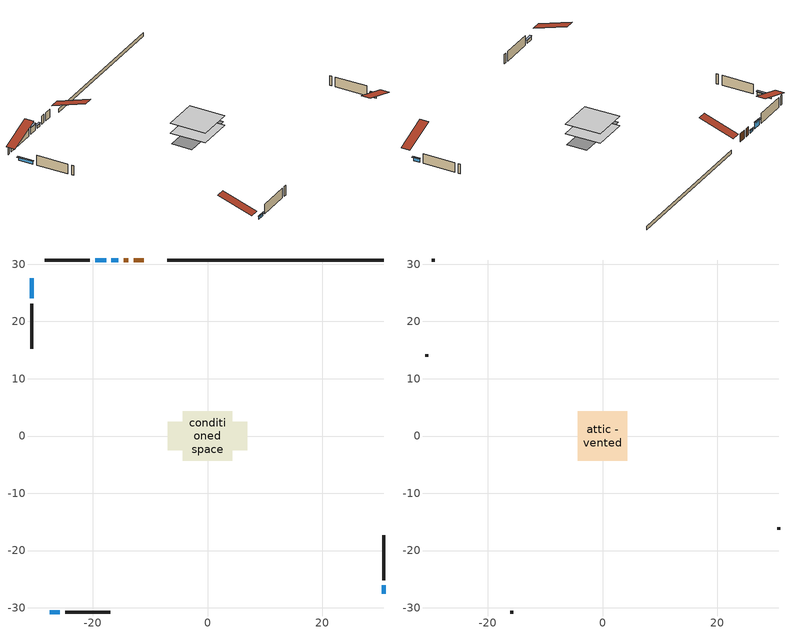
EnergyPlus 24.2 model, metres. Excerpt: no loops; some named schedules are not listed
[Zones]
conditioned space
 floor adiabatic (Floor2 construction): -4.17,-4.17 -4.17,4.17 4.17,4.17 4.17,-4.17 z0.91
 floor adiabatic (AdiabaticFloorConstruction): -4.34,-4.34 -4.34,4.34 4.34,4.34 4.34,-4.34 z0.91
 floor foundation (Slab1 construction): -6.95,-2.5 -6.95,2.5 6.95,2.5 6.95,-2.5 z0
 wall outside (AdiabaticWallConstruction 1): -11.15,30.73 -12.87,30.73 / -13.8,30.73 -14.66,30.73 z0.91:2.94
 wall outside (AdiabaticWallConstruction): 30.73,-27.57 30.73,-26.07 z0.91:1.77; -15.58,30.73 -16.78,30.73 z0.91:1.5; -17.71,30.73 -19.62,30.73 z0.91:2.41; -27.57,-30.73 -25.79,-30.73 / -30.73,27.57 -30.73,24.01 z0.91:1.62
 wall outside (Wall1 construction): -20.54,30.73 -28.4,30.73 / -24.86,-30.73 -17.01,-30.73 / -30.73,23.08 -30.73,15.23 / 30.73,-25.14 30.73,-17.29 z0.91:3.35
 wall foundation (FoundationWall1 construction): 30.73,30.73 -7.07,30.73 z0:0.91
 window (WindowConstruction): 30.73,-27.57 30.73,-26.07 z0.91:1.77
 window (WindowConstruction 1): -15.59,30.73 -16.78,30.73 z0.91:1.5
 window (WindowConstruction 2): -17.71,30.73 -19.62,30.73 z0.91:2.41
 window (WindowConstruction 3): -27.57,-30.73 -25.79,-30.73 z0.91:1.62
 window (WindowConstruction 4): -30.73,27.57 -30.73,24.01 z0.91:1.62
 door (Door): -11.15,30.73 -12.87,30.73 z0.91:2.94
 door (Door 1): -13.8,30.73 -14.66,30.73 z0.91:2.94
 ceiling adiabatic (AdiabaticFloorConstruction): 4.34,-4.34 4.34,4.34 -4.34,4.34 -4.34,-4.34 z0.91
attic - vented
 floor to conditioned space (Floor1 construction Reversed): -4.34,-4.34 -4.34,4.34 4.34,4.34 4.34,-4.34 z3.35
 wall outside (Wall2 construction): -29.33,30.73 -29.8,30.73 / -16.08,-30.73 -15.61,-30.73 / -30.73,14.3 -30.73,13.83 / 30.73,-16.36 30.73,-15.89 z0.91:3.35
 roof outside (Roof1 construction): -10.22,30.73,3.35 -10.22,22.27,6.17 -8,22.27,6.17 -8,30.73,3.35; -28.5,-30.73,3.35 -28.5,-22.27,6.17 -30.73,-22.27,6.17 -30.73,-30.73,3.35; -30.73,28.5,3.35 -22.27,28.5,6.17 -22.27,30.73,6.17 -30.73,30.73,3.35; 30.73,-28.5,3.35 22.27,-28.5,6.17 22.27,-30.73,6.17 30.73,-30.73,3.35
shading: 30.73,-25.87 30.73,-27.77 31.14,-27.77 31.14,-25.87 z1.97; -16.98,30.73 -15.39,30.73 -15.39,31.14 -16.98,31.14 z1.7; -19.82,30.73 -17.51,30.73 -17.51,31.14 -19.82,31.14 z2.61; -25.59,-30.73 -27.77,-30.73 -27.77,-31.14 -25.59,-31.14 z1.82; -30.73,23.81 -30.73,27.77 -31.14,27.77 -31.14,23.81 z1.82
[Building]
Building 1: Terrain=Suburbs
[Site:Location]
Toronto City Centre_ON: Latitude {deg}=43.63; Longitude {deg}=-79.39; Time Zone {hr}=-5; Elevation {m}=77; Keep Site Location Information=Yes
[Site:GroundTemperature:Shallow]
5.01852, 3.26908, 3.12898, 3.95918, 7.29196, 10.6092, 13.4851, 15.3069, 15.4617, 13.9799, 11.1774, 7.9619
[Site:WaterMainsTemperature]
Calculation Method=Schedule; Temperature Schedule=mains temperature schedule
[Material] Roughness=Rough; Thermal Absorptance=0.9
Name | Thickness {m} | Conductivity {W/m-K} | Density {kg/m3} | Specific Heat {J/kg-K} | Solar Absorptance | Visible Absorptance
asphalt or fiberglass shingles | 0.00635 | 0.162714 | 1121.4 | 1465.45 | 0.4 | 0.4
ceiling loosefill ins | 0.169333 | 0.0480833 | 16.02 | 1046.75 | 0.7 | 0.7
ceiling stud and cavity | 0.1397 | 0.86233 | 65.682 | 1177.47 | 0.7 | 0.7
concrete 4.0 in. | 0.1016 | 1.803125 | 2242.8 | 837.4 | 0.7 | 0.7
concrete 8.0 in. | 0.2032 | 1.803125 | 2242.8 | 837.4 | 0.7 | 0.7
door material | 0.04445 | 0.188738 | 512.64 | 1214.23 | 0.7 | 0.7
door material 1 | 0.04445 | 0.053851 | 512.64 | 1214.23 | 0.7 | 0.7
exterior vertical ins | 0.0287581 | 0.029427 | 32.04 | 1214.23 | 0.7 | 0.7
floor covering | 0.0127 | 9.015625 | 54.468 | 1339.84 | 0.6 | 0.6
floor covering 1 | 0.0127 | 0.0433444 | 54.468 | 1339.84 | 0.6 | 0.6
floor rigid ins; wall rigid ins | 0.512978 | 0.029427 | 32.04 | 1214.23 | 0.7 | 0.7
floor stud and cavity | 0.0889 | 0.340671 | 50.32683 | 1063.81 | 0.7 | 0.7
floor stud and cavity 1 | 0.1397 | 1.75129 | 37.0049 | 1207.88 | 0.7 | 0.7
furniture material conditioned space 1 | 0.1524 | 0.115458 | 640.8 | 1214.23 | 0.6 | 0.6
gypsum board | 0.0127 | 0.160291 | 801 | 837.4 | 0.6 | 0.6
gypsum board 1 | 0.0127 | 0.160291 | 801 | 837.4 | 0.7 | 0.7
osb sheathing 0.5 in. | 0.0127 | 0.115458 | 512.64 | 1214.23 | 0.7 | 0.7
osb sheathing 0.75 in. | 0.01905 | 0.115458 | 512.64 | 1214.23 | 0.7 | 0.7
wall stud and cavity | 0.1397 | 0.0878609 | 139.0536 | 1170.24 | 0.7 | 0.7
wall stud and cavity 1 | 0.0889 | 6.9971 | 50.32683 | 1063.81 | 0.6 | 0.6
wall stud and cavity 2 | 0.0889 | 0.380278 | 52.3479 | 1209.89 | 0.7 | 0.7
wall stud and cavity 3 | 0.0889 | 0.391764 | 83.0341 | 1211.67 | 0.7 | 0.7
wood siding | 0.0254 | 0.102417 | 544.68 | 1172.36 | 0.4 | 0.4
wood siding 1 | 0.00254 | 0.102417 | 544.68 | 1172.36 | 0.4 | 0.4
wood siding 2; wood siding 3 | 0.0254 | 0.102417 | 544.68 | 1172.36 | 0.7 | 0.7
[WindowMaterial:SimpleGlazingSystem]
Name | U-Factor {W/m2-K} | Solar Heat Gain Coefficient
WindowMaterial | 2.98322 | 0.56
WindowMaterial 1 | 3.02297 | 0.49
WindowMaterial 2 | 2.94007 | 0.62
WindowMaterial 3 | 3.03546 | 0.48
[Construction]
AdiabaticFloorConstruction: floor stud and cavity 1, floor rigid ins, osb sheathing 0.75 in., floor covering 1
AdiabaticWallConstruction: wood siding 2, wall rigid ins, wall stud and cavity 2, gypsum board
AdiabaticWallConstruction 1: wood siding 3, wall rigid ins, wall stud and cavity 2, gypsum board
Door: door material
Door 1: door material 1
Floor1 construction Reversed: gypsum board, ceiling stud and cavity, ceiling loosefill ins
Floor2 construction: floor stud and cavity, floor covering
FoundationWall1 construction: concrete 8.0 in., gypsum board 1
furniture construction conditioned space 1: furniture material conditioned space 1
PartitionWallConstruction: gypsum board, wall stud and cavity 3, gypsum board
Roof1 construction: asphalt or fiberglass shingles
Slab1 construction: concrete 4.0 in.
Wall1 construction: wood siding, osb sheathing 0.5 in., wall stud and cavity, gypsum board
Wall2 construction: wood siding 1, wall stud and cavity 1
WindowConstruction: WindowMaterial
WindowConstruction 1: WindowMaterial 1
WindowConstruction 2: WindowMaterial 2
WindowConstruction 3; WindowConstruction 4: WindowMaterial 3
[Zone] Multiplier=1; Part of Total Floor Area=Yes
Name | Volume {m3}
attic - vented | 34.4657
conditioned space | 174.5
[Space]
Name | Zone | Volume {m3}
attic - vented 1 | attic - vented | 34.4657
conditioned space 1 | conditioned space | 174.5
[ZoneInfiltration:EffectiveLeakageArea]
infil attic - vented 1: Zone or Space=attic - vented 1; Schedule=Always On Discrete; Effective Air Leakage Area {cm2}=3172.21; Stack Coefficient=0.000365526; Wind Coefficient=1.29175e-05
[ZoneMixing]
whole house fan mix: Zone or Space=attic - vented; Schedule=Always On Continuous; Design Flow Rate Calculation Method=Flow/Zone; Design Flow Rate {m3/s}=0; Source Zone or Space=conditioned space
[SurfaceProperty:ExposedFoundationPerimeter]
Slab1: Exposed Perimeter Calculation Method=TotalExposedPerimeter; Total Exposed Perimeter {m}=37.795
[InternalMass] Zone or ZoneList=conditioned space; Space or SpaceList=conditioned space 1
Name | Construction | Surface Area {m2}
furniture mass conditioned space 1 | furniture construction conditioned space 1 | 85.7119
partition wall mass | PartitionWallConstruction | 144.79
[Lights]
interior lighting: Zone or ZoneList or Space or SpaceList=conditioned space 1; Schedule=interior lighting schedule; Design Level Calculation Method=LightingLevel; Lighting Level {W}=343.2; Return Air Fraction=0; Fraction Radiant=0.6; Fraction Visible=0.2; Fraction Replaceable=1
[People]
occupants: Zone or ZoneList or Space or SpaceList=conditioned space 1; Number of People Schedule=occupants schedule; Number of People Calculation Method=People; Number of People=3; Fraction Radiant=0.314171; Sensible Heat Fraction=0.56303; Activity Level Schedule=occupants activity schedule; Carbon Dioxide Generation Rate {m3/s-W}=0; Enable ASHRAE 55 Comfort Warnings=No; Mean Radiant Temperature Calculation Type=EnclosureAveraged
[ElectricEquipment] Zone or ZoneList or Space or SpaceList=conditioned space 1; Design Level Calculation Method=EquipmentLevel
Name | Schedule | Design Level {W} | Fraction Latent | Fraction Radiant | Fraction Lost
clothes dryer | clothes dryer schedule | 140.772 | 0.015 | 0.081 | 0.85
clothes washer | clothes washer schedule | 32.1985 | 0.03 | 0.162 | 0.7
cooking range | cooking range schedule | 215.147 | 0.08 | 0.432 | 0.2
dishwasher | dishwasher schedule | 66.8632 | 0.3 | 0.18 | 0.4
fridge | fridge schedule | 72.9452 | 0 | 0.6 | 0
mech vent bath fan 0 | mech vent bath fan 0 schedule | 50.2 | 0 | 0 | 1
mech vent house fan | mech vent house fan schedule | 0 | 0 | 0 | 1
mech vent house fan cfis | mech vent house fan cfis schedule | 0 | 0 | 0 | 0
misc plug loads | misc plug loads schedule | 494.7 | 0.045 | 0.513 | 0.1
whole house fan | Always On Discrete | 0 | 0 | 0 | 1
[OtherEquipment] Zone or ZoneList or Space or SpaceList=conditioned space 1; Design Level Calculation Method=EquipmentLevel
Name | Fuel Type | Schedule | Design Level {W} | Fraction Latent | Fraction Radiant | Fraction Lost
clothes dryer 1 | Electricity | clothes dryer schedule | 0 | 0.015 | 0.081 | 0.85
cooking range 1 | Electricity | cooking range schedule | 0 | 0.08 | 0.432 | 0.2
general water use latent | None | general water use schedule | 62.594 | 1 | 0 | 0
general water use sensible | None | general water use schedule | -61.6891 | 0 | 0.6 | 0
mech vent house fan latent load | None | Always On Discrete | 0 | 1 | 0 | 0
mech vent house fan sensible load | None | Always On Discrete | 0 | 0 | 0 | 0
water heater energy adjustment1 | Electricity | Always On Discrete | 0.01 | 0 | 0 | 1
[ZoneInfiltration:DesignFlowRate] Zone or ZoneList or Space or SpaceList=conditioned space 1; Schedule=Always On Discrete; Design Flow Rate Calculation Method=Flow/Zone; Design Flow Rate {m3/s}=0
infil flow; natural vent flow; whole house fan flow
[ZoneControl:Thermostat]
conditioned space Thermostat: Zone or ZoneList=conditioned space; Control Type Schedule=conditioned space Thermostat Schedule; Control 1=conditioned space temperature setpoint; Temperature Difference Between Cutout And Setpoint {deltaC}=0
[ZoneHVAC:Baseboard:Convective:Electric]
electric baseboard: Availability Schedule=Always On Discrete; Heating Design Capacity {W}=8772.5; Efficiency=1
[Zone equipment]
conditioned space: electric baseboard
[Foundation:Kiva]
Foundation Kiva 1: Initial Indoor Air Temperature {C}=18; Wall Height Above Grade {m}=0.910011; Wall Depth Below Slab {m}=0.2032; Custom Block Material Name 1=exterior vertical ins; Custom Block Depth 1 {m}=0.910011; Custom Block X Position 1 {m}=0.2159; Custom Block Z Position 1 {m}=0
[Foundation:Kiva:Settings]
Soil Conductivity {W/m-K}=0.849921; Soil Density {kg/m3}=1842.3; Soil Specific Heat {J/kg-K}=418.7; Ground Solar Absorptivity=0.9; Ground Thermal Absorptivity=0.9; Ground Surface Roughness {m}=0.03; Far-Field Width {m}=40; Deep-Ground Boundary Condition=ZeroFlux; Deep-Ground Depth {m}=40; Minimum Cell Dimension {m}=0.2; Maximum Cell Growth Coefficient=3; Simulation Timestep=Timestep
[Exterior:Lights]
exterior lighting: Schedule=exterior lighting schedule; Design Level {W}=75.6
[EnergyManagementSystem:GlobalVariable]
infil_program_Qfan
infil_program_Qinf
natural_vent_program_Qnv
natural_vent_program_Qwhf
[EnergyManagementSystem:Sensor]
Name | Output:Variable or Output:Meter Index Key | Output:Variable or Output:Meter
airflow_gain | infil flow | Infiltration Sensible Heat Gain Energy
airflow_gain_1 | natural vent flow | Infiltration Sensible Heat Gain Energy
airflow_gain_2 | whole house fan flow | Infiltration Sensible Heat Gain Energy
airflow_loss | infil flow | Infiltration Sensible Heat Loss Energy
airflow_loss_1 | natural vent flow | Infiltration Sensible Heat Loss Energy
airflow_loss_2 | whole house fan flow | Infiltration Sensible Heat Loss Energy
clg_load_cond |  | Cooling:EnergyTransfer:Zone:CONDITIONED SPACE
clg_sp_s; clg_sp_s_1 | cooling setpoint | Schedule Value
clothes_dryer_exhaust_0_sch_s | clothes dryer exhaust 0 schedule | Schedule Value
conditioned_space_clg_unmet_s | conditioned space | Zone Cooling Setpoint Not Met Time
conditioned_space_htg_unmet_s | conditioned space | Zone Heating Setpoint Not Met Time
cool_season | cooling season schedule | Schedule Value
fridge_tin_s; tin_s; tin_s_1 | conditioned space | Zone Mean Air Temperature
htg_load_cond |  | Heating:EnergyTransfer:Zone:CONDITIONED SPACE
htg_sp_s; htg_sp_s_1 | heating setpoint | Schedule Value
ig_ee_conv | clothes dryer | Electric Equipment Convective Heating Energy
ig_ee_conv_2 | cooking range | Electric Equipment Convective Heating Energy
ig_ee_conv_4 | fridge | Electric Equipment Convective Heating Energy
ig_ee_conv_5 | misc plug loads | Electric Equipment Convective Heating Energy
ig_ee_conv_6 | whole house fan | Electric Equipment Convective Heating Energy
ig_ee_rad | clothes dryer | Electric Equipment Radiant Heating Energy
ig_ee_rad_2 | cooking range | Electric Equipment Radiant Heating Energy
ig_ee_rad_4 | fridge | Electric Equipment Radiant Heating Energy
ig_ee_rad_5 | misc plug loads | Electric Equipment Radiant Heating Energy
ig_ee_rad_6 | whole house fan | Electric Equipment Radiant Heating Energy
ig_lgt_conv | interior lighting | Lights Convective Heating Energy
ig_lgt_rad | interior lighting | Lights Radiant Heating Energy
ig_lgt_vis | interior lighting | Lights Visible Radiation Heating Energy
ig_oe_conv | clothes dryer 1 | Other Equipment Convective Heating Energy
ig_oe_conv_1 | cooking range 1 | Other Equipment Convective Heating Energy
ig_oe_conv_2 | general water use latent | Other Equipment Convective Heating Energy
ig_oe_conv_3 | general water use sensible | Other Equipment Convective Heating Energy
ig_oe_conv_4 | water heater energy adjustment1 | Other Equipment Convective Heating Energy
ig_oe_rad | clothes dryer 1 | Other Equipment Radiant Heating Energy
ig_oe_rad_1 | cooking range 1 | Other Equipment Radiant Heating Energy
ig_oe_rad_2 | general water use latent | Other Equipment Radiant Heating Energy
ig_oe_rad_3 | general water use sensible | Other Equipment Radiant Heating Energy
ig_oe_rad_4 | water heater energy adjustment1 | Other Equipment Radiant Heating Energy
ig_ppl_conv | occupants | People Convective Heating Energy
ig_ppl_rad | occupants | People Radiant Heating Energy
im_conv | furniture mass conditioned space 1 | Surface Inside Face Convection Heat Gain Energy
im_conv_1 | partition wall mass | Surface Inside Face Convection Heat Gain Energy
im_ig | furniture mass conditioned space 1 | Surface Inside Face Internal Gains Radiation Heat Gain Energy
im_ig_1 | partition wall mass | Surface Inside Face Internal Gains Radiation Heat Gain Energy
im_lgt | furniture mass conditioned space 1 | Surface Inside Face Lights Radiation Heat Gain Energy
im_lgt_1 | partition wall mass | Surface Inside Face Lights Radiation Heat Gain Energy
im_sol | furniture mass conditioned space 1 | Surface Inside Face Solar Radiation Heat Gain Energy
im_sol_1 | partition wall mass | Surface Inside Face Solar Radiation Heat Gain Energy
im_surf | furniture mass conditioned space 1 | Surface Inside Face Net Surface Thermal Radiation Heat Gain Energy
im_surf_1 | partition wall mass | Surface Inside Face Net Surface Thermal Radiation Heat Gain Energy
mech_vent_bath_fan_0_sch_s | mech vent bath fan 0 schedule | Schedule Value
mv_conv | mech vent bath fan 0 | Electric Equipment Convective Heating Energy
mv_conv_1 | mech vent house fan | Electric Equipment Convective Heating Energy
mv_conv_2 | mech vent house fan cfis | Electric Equipment Convective Heating Energy
mv_conv_3 | mech vent house fan latent load | Other Equipment Convective Heating Energy
mv_conv_4 | mech vent house fan sensible load | Other Equipment Convective Heating Energy
mv_rad | mech vent bath fan 0 | Electric Equipment Radiant Heating Energy
mv_rad_1 | mech vent house fan | Electric Equipment Radiant Heating Energy
mv_rad_2 | mech vent house fan cfis | Electric Equipment Radiant Heating Energy
mv_rad_3 | mech vent house fan latent load | Other Equipment Radiant Heating Energy
mv_rad_4 | mech vent house fan sensible load | Other Equipment Radiant Heating Energy
natural_vent_s | natural vent schedule | Schedule Value
out_pb_s |  | Site Outdoor Air Barometric Pressure
out_wt_s |  | Site Outdoor Air Humidity Ratio
site_vw_s |  | Site Wind Speed
ss_back_out | Window1 | Surface Window Shortwave from Zone Back Out Window Heat Transfer Rate
ss_back_out_1 | Window2 | Surface Window Shortwave from Zone Back Out Window Heat Transfer Rate
ss_back_out_2 | Window3 | Surface Window Shortwave from Zone Back Out Window Heat Transfer Rate
ss_back_out_3 | Window4 | Surface Window Shortwave from Zone Back Out Window Heat Transfer Rate
ss_back_out_4 | Window6 | Surface Window Shortwave from Zone Back Out Window Heat Transfer Rate
ss_conv | Door1 | Surface Inside Face Convection Heat Gain Energy
ss_conv_1 | Door3 | Surface Inside Face Convection Heat Gain Energy
ss_conv_2 | Window1 | Surface Inside Face Convection Heat Gain Energy
ss_conv_3 | Window2 | Surface Inside Face Convection Heat Gain Energy
ss_conv_4 | Window3 | Surface Inside Face Convection Heat Gain Energy
ss_conv_5 | Window4 | Surface Inside Face Convection Heat Gain Energy
ss_conv_6 | Window6 | Surface Inside Face Convection Heat Gain Energy
ss_ig | Door1 | Surface Inside Face Internal Gains Radiation Heat Gain Energy
ss_ig_1 | Door3 | Surface Inside Face Internal Gains Radiation Heat Gain Energy
ss_ig_2 | Window1 | Surface Inside Face Internal Gains Radiation Heat Gain Energy
ss_ig_3 | Window2 | Surface Inside Face Internal Gains Radiation Heat Gain Energy
ss_ig_4 | Window3 | Surface Inside Face Internal Gains Radiation Heat Gain Energy
ss_ig_5 | Window4 | Surface Inside Face Internal Gains Radiation Heat Gain Energy
ss_ig_6 | Window6 | Surface Inside Face Internal Gains Radiation Heat Gain Energy
ss_lgt | Door1 | Surface Inside Face Lights Radiation Heat Gain Energy
ss_lgt_1 | Door3 | Surface Inside Face Lights Radiation Heat Gain Energy
ss_sol | Door1 | Surface Inside Face Solar Radiation Heat Gain Energy
ss_sol_1 | Door3 | Surface Inside Face Solar Radiation Heat Gain Energy
ss_surf | Door1 | Surface Inside Face Net Surface Thermal Radiation Heat Gain Energy
ss_surf_1 | Door3 | Surface Inside Face Net Surface Thermal Radiation Heat Gain Energy
ss_surf_2 | Window1 | Surface Inside Face Net Surface Thermal Radiation Heat Gain Energy
ss_surf_3 | Window2 | Surface Inside Face Net Surface Thermal Radiation Heat Gain Energy
ss_surf_4 | Window3 | Surface Inside Face Net Surface Thermal Radiation Heat Gain Energy
ss_surf_5 | Window4 | Surface Inside Face Net Surface Thermal Radiation Heat Gain Energy
ss_surf_6 | Window6 | Surface Inside Face Net Surface Thermal Radiation Heat Gain Energy
ss_trans_in | Window1 | Surface Window Transmitted Solar Radiation Rate
ss_trans_in_1 | Window2 | Surface Window Transmitted Solar Radiation Rate
ss_trans_in_2 | Window3 | Surface Window Transmitted Solar Radiation Rate
ss_trans_in_3 | Window4 | Surface Window Transmitted Solar Radiation Rate
ss_trans_in_4 | Window6 | Surface Window Transmitted Solar Radiation Rate
ss_trans_out | Window1 | Surface Inside Face Initial Transmitted Diffuse Transmitted Out Window Solar Radiation Rate
ss_trans_out_1 | Window2 | Surface Inside Face Initial Transmitted Diffuse Transmitted Out Window Solar Radiation Rate
ss_trans_out_2 | Window3 | Surface Inside Face Initial Transmitted Diffuse Transmitted Out Window Solar Radiation Rate
ss_trans_out_3 | Window4 | Surface Inside Face Initial Transmitted Diffuse Transmitted Out Window Solar Radiation Rate
ss_trans_out_4 | Window6 | Surface Inside Face Initial Transmitted Diffuse Transmitted Out Window Solar Radiation Rate
s_conv | Floor1 | Surface Inside Face Convection Heat Gain Energy
s_conv_1 | Floor2 | Surface Inside Face Convection Heat Gain Energy
s_conv_2 | FoundationWall1 | Surface Inside Face Convection Heat Gain Energy
s_conv_3 | inferred conditioned ceiling | Surface Inside Face Convection Heat Gain Energy
s_conv_4 | inferred conditioned floor | Surface Inside Face Convection Heat Gain Energy
s_conv_5 | Slab1 | Surface Inside Face Convection Heat Gain Energy
s_conv_6 | Wall1:0 | Surface Inside Face Convection Heat Gain Energy
s_conv_7 | Wall1:180 | Surface Inside Face Convection Heat Gain Energy
s_conv_8 | Wall1:270 | Surface Inside Face Convection Heat Gain Energy
s_conv_9 | Wall1:90 | Surface Inside Face Convection Heat Gain Energy
s_ig | Floor1 | Surface Inside Face Internal Gains Radiation Heat Gain Energy
s_ig_1 | Floor2 | Surface Inside Face Internal Gains Radiation Heat Gain Energy
s_ig_2 | FoundationWall1 | Surface Inside Face Internal Gains Radiation Heat Gain Energy
s_ig_3 | inferred conditioned ceiling | Surface Inside Face Internal Gains Radiation Heat Gain Energy
s_ig_4 | inferred conditioned floor | Surface Inside Face Internal Gains Radiation Heat Gain Energy
s_ig_5 | Slab1 | Surface Inside Face Internal Gains Radiation Heat Gain Energy
s_ig_6 | Wall1:0 | Surface Inside Face Internal Gains Radiation Heat Gain Energy
s_ig_7 | Wall1:180 | Surface Inside Face Internal Gains Radiation Heat Gain Energy
s_ig_8 | Wall1:270 | Surface Inside Face Internal Gains Radiation Heat Gain Energy
s_ig_9 | Wall1:90 | Surface Inside Face Internal Gains Radiation Heat Gain Energy
s_lgt | Floor1 | Surface Inside Face Lights Radiation Heat Gain Energy
s_lgt_1 | Floor2 | Surface Inside Face Lights Radiation Heat Gain Energy
s_lgt_2 | FoundationWall1 | Surface Inside Face Lights Radiation Heat Gain Energy
s_lgt_3 | inferred conditioned ceiling | Surface Inside Face Lights Radiation Heat Gain Energy
s_lgt_4 | inferred conditioned floor | Surface Inside Face Lights Radiation Heat Gain Energy
s_lgt_5 | Slab1 | Surface Inside Face Lights Radiation Heat Gain Energy
s_lgt_6 | Wall1:0 | Surface Inside Face Lights Radiation Heat Gain Energy
s_lgt_7 | Wall1:180 | Surface Inside Face Lights Radiation Heat Gain Energy
s_lgt_8 | Wall1:270 | Surface Inside Face Lights Radiation Heat Gain Energy
s_lgt_9 | Wall1:90 | Surface Inside Face Lights Radiation Heat Gain Energy
s_sol | Floor1 | Surface Inside Face Solar Radiation Heat Gain Energy
s_sol_1 | Floor2 | Surface Inside Face Solar Radiation Heat Gain Energy
s_sol_2 | FoundationWall1 | Surface Inside Face Solar Radiation Heat Gain Energy
s_sol_3 | inferred conditioned ceiling | Surface Inside Face Solar Radiation Heat Gain Energy
s_sol_4 | inferred conditioned floor | Surface Inside Face Solar Radiation Heat Gain Energy
s_sol_5 | Slab1 | Surface Inside Face Solar Radiation Heat Gain Energy
s_sol_6 | Wall1:0 | Surface Inside Face Solar Radiation Heat Gain Energy
s_sol_7 | Wall1:180 | Surface Inside Face Solar Radiation Heat Gain Energy
s_sol_8 | Wall1:270 | Surface Inside Face Solar Radiation Heat Gain Energy
s_sol_9 | Wall1:90 | Surface Inside Face Solar Radiation Heat Gain Energy
s_surf | Floor1 | Surface Inside Face Net Surface Thermal Radiation Heat Gain Energy
s_surf_1 | Floor2 | Surface Inside Face Net Surface Thermal Radiation Heat Gain Energy
s_surf_2 | FoundationWall1 | Surface Inside Face Net Surface Thermal Radiation Heat Gain Energy
s_surf_3 | inferred conditioned ceiling | Surface Inside Face Net Surface Thermal Radiation Heat Gain Energy
s_surf_4 | inferred conditioned floor | Surface Inside Face Net Surface Thermal Radiation Heat Gain Energy
s_surf_5 | Slab1 | Surface Inside Face Net Surface Thermal Radiation Heat Gain Energy
s_surf_6 | Wall1:0 | Surface Inside Face Net Surface Thermal Radiation Heat Gain Energy
s_surf_7 | Wall1:180 | Surface Inside Face Net Surface Thermal Radiation Heat Gain Energy
s_surf_8 | Wall1:270 | Surface Inside Face Net Surface Thermal Radiation Heat Gain Energy
s_surf_9 | Wall1:90 | Surface Inside Face Net Surface Thermal Radiation Heat Gain Energy
tout_s | conditioned space | Zone Outdoor Air Drybulb Temperature
win_s | conditioned space | Zone Air Humidity Ratio
[EnergyManagementSystem:Actuator]
Name | Actuated Component Unique | Actuated Component Type | Actuated Component Control Type
fridge_schedule_act | fridge schedule | Schedule:Constant | Schedule Value
infil_flow_act | infil flow | Zone Infiltration | Air Exchange Flow Rate
mech_vent_house_fan_cfis_act | mech vent house fan cfis | ElectricEquipment | Electricity Rate
mech_vent_house_fan_latent_load_act | mech vent house fan latent load | OtherEquipment | Power Level
mech_vent_house_fan_sensible_load_act | mech vent house fan sensible load | OtherEquipment | Power Level
natural_vent_flow_act | natural vent flow | Zone Infiltration | Air Exchange Flow Rate
water_heater_ec_adj_act | water heater energy adjustment1 | OtherEquipment | Power Level
whole_house_fan_act | whole house fan | ElectricEquipment | Electricity Rate
whole_house_fan_flow_act | whole house fan flow | Zone Infiltration | Air Exchange Flow Rate
whole_house_fan_mix_act | whole house fan mix | ZoneMixing | Air Exchange Flow Rate
